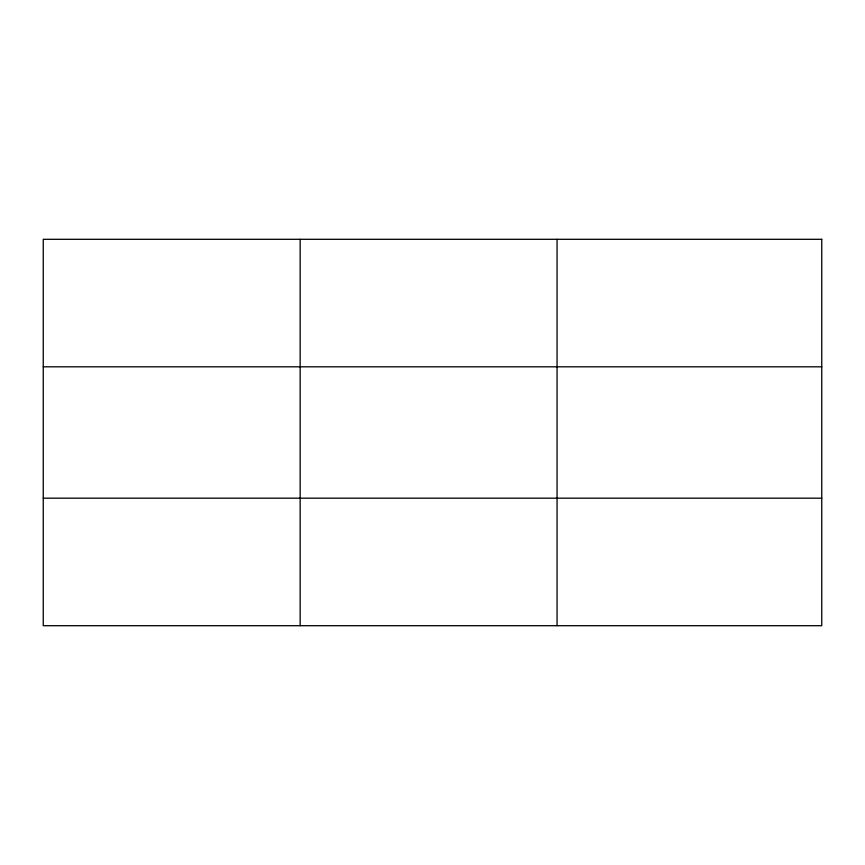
<?xml version="1.0" encoding="UTF-8"?>
<svg xmlns="http://www.w3.org/2000/svg" width="865" height="865" viewBox="0 0 865 865"><rect width="100%" height="100%" fill="white"/><g stroke="black" fill="none" stroke-linecap="round" stroke-linejoin="round"><path stroke-width="1.3" d="M300.155 625.698L300.155 239.302M557.06 625.698L557.06 239.302M43.25 366.814L821.75 366.814M43.25 498.186L821.75 498.186M821.75 239.302L821.75 625.698L43.25 625.698L43.25 239.302L821.75 239.302"/></g></svg>
